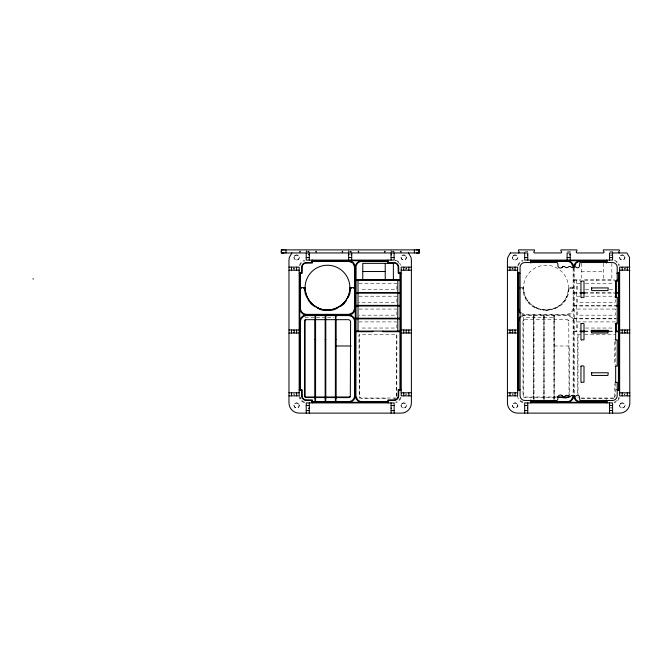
<?xml version="1.0" encoding="UTF-8"?>
<svg xmlns="http://www.w3.org/2000/svg" width="663" height="663" viewBox="0 0 663 663"><rect width="100%" height="100%" fill="white"/><g stroke="black" fill="none" stroke-linecap="round" stroke-linejoin="round"><path stroke-width="0.5" stroke-dasharray="3.31 2.49" d="M396.789 396.457L396.905 334.765L358.956 334.765L359.363 397.154L362.006 398.629L386.662 398.629M569.045 395.513L568.771 320.635L566.948 319.665L525.03 319.665L523.513 320.246L522.933 321.762L523.024 396.184A1.881 1.881 0 0 0 524.358 397.518L556.729 397.609M543.892 310.417L543.967 309.812M568.97 288.248C568.796 317.403 523.182 317.403 523.008 288.248M573.744 308.494C573.727 311.941 570.702 314.958 567.263 314.975L524.723 314.975L521.532 314.105M611.593 254.857L610.557 254.99M395.687 260.907L395.844 260.319L394.891 260.186M315.24 251.981L315.978 251.418M357.664 251.981L358.401 251.418M400.087 251.981L400.825 251.418M536.417 308.419L536.657 307.856M532.779 306.314L533.151 305.825M614.493 397.759L615.363 395.579L615.363 383.214M293.709 269.335L294.074 268.159M512.168 269.335L512.532 268.159M527.309 300.845L527.798 300.472M406.651 393.673L406.286 394.841M625.11 393.673L624.753 394.841M525.212 297.206L525.776 296.974M521.532 315.845L524.723 314.975M523.289 315.779L520.604 317.337A6 6 0 0 1 523.289 315.779L567.221 315.588L570.139 316.384L572.335 318.58L573.13 321.497L573.13 395.778M395.43 398.223L393.855 398.629M613.888 398.223L580.465 398.629M523.024 288.322L523.629 287.634L519.875 287.634M545.914 310.682L548.094 310.417L548.011 309.812M306.223 251.418L309.281 251.418L309.281 251.981M348.647 251.418L351.713 251.418L351.713 251.981M391.079 251.418L394.137 251.418L394.137 251.981M610.557 255.495L612.595 255.495M581.236 271.515L603.678 271.515M573.744 279.678L580.498 279.678M584.6 279.678L614.328 279.678M573.744 280.292L580.564 280.292M584.6 280.292L616.267 280.292M358.998 283.35L396.864 283.35L396.864 289.474L359.992 289.474M580.448 283.35L577.456 283.35L577.456 289.474L580.448 289.474M585.429 283.35L614.328 283.35M573.13 287.634L568.357 287.634C568.937 316.384 523.845 316.997 523.629 288.239L521.914 288.248L521.914 287.634M573.13 288.248L568.357 288.248L568.962 288.322M585.429 289.474L590.41 289.474M609.338 289.474L614.328 289.474M573.13 290.286L573.744 290.286M573.744 292.532L580.564 292.532M584.6 292.532L614.328 292.532M573.744 293.145L580.564 293.145M584.6 293.145L616.267 293.145M573.13 295.391L573.744 295.391M358.998 296.204L396.864 296.204L396.864 302.328L358.998 302.328M580.448 296.204L577.456 296.204L577.456 302.328L615.322 302.328L615.322 299.262M585.429 296.204L615.322 296.204M573.13 300.488L573.744 300.488M573.744 305.386L616.267 305.386M573.13 305.585L573.744 305.585M573.744 305.999L616.267 305.999M358.998 309.057L396.864 309.057L396.864 315.182L358.998 315.182M533.433 316.607L534.038 316.607M543.635 316.607L544.24 316.607M553.837 316.607L554.442 316.607M305.071 317.42L314.254 317.42M316.292 317.42L325.475 317.42M327.522 317.42L333.638 317.42M573.744 318.24L616.267 318.24M533.433 318.646L534.038 318.646M543.635 318.646L544.24 318.646M553.837 318.646L554.442 318.646M573.744 318.853L616.267 318.853M358.998 321.911L396.864 321.911L396.864 328.036L359.992 328.036M615.322 321.911L577.456 321.911L577.456 328.036L580.448 328.036M573.13 328.036L573.744 328.036M585.429 328.036L614.328 328.036M573.744 331.094L580.564 331.094M584.6 331.094L590.377 331.094M609.123 331.094L614.419 331.094M573.744 331.707L580.498 331.707M584.6 331.707L590.377 331.707M609.198 331.707L614.328 331.707M580.49 334.765L577.415 334.765L577.415 393.515M584.592 334.765L615.363 334.765M533.433 339.522L534.038 339.522M543.635 339.522L544.24 339.522M553.837 339.522L554.442 339.522M554.135 345.987L569.65 345.987L569.65 394.957M573.13 348.44L573.744 348.44M573.744 352.111L574.349 352.111M573.13 368.843L573.744 368.843M573.744 372.515L574.349 372.515M573.13 389.247L573.744 389.247M557.243 396.996L523.53 396.996L523.53 317.42L554.135 317.42L554.135 396.996M396.275 398.015L359.553 398.015L359.553 334.765M581.07 398.015L614.734 398.015L614.734 383.736M533.433 398.629L534.038 398.629M543.635 398.629L544.24 398.629M553.837 398.629L554.442 398.629M610.557 407.505L612.595 407.505M610.557 408.018L611.593 408.143M384.954 251.418L385.692 251.981M342.531 251.418L343.268 251.981M300.107 251.418L300.845 251.981M567.263 314.975C570.702 314.991 573.727 318.008 573.744 321.456M566.21 296.974L566.774 297.206M615.745 261.57L617.112 262.623M625.11 269.335L624.753 268.159M564.188 300.472L564.669 300.845M520.604 312.613L524.764 314.361L567.221 314.361L571.382 312.613L573.13 308.452L573.13 267.222M397.286 261.57L398.654 262.623L400.369 265.59M406.651 269.335L406.286 268.159M512.168 393.673L512.532 394.841M293.709 393.673L294.074 394.841M558.834 305.825L559.207 306.314M577.821 397.154L578.285 397.759M618.165 263.998L618.828 265.59M555.329 307.856L555.561 308.419M300.588 397.253L301.193 398.703M517.629 395.861L517.853 397.576A7.235 7.235 0 0 0 522.974 402.69M299.17 395.861L299.394 397.576A7.235 7.235 0 0 0 304.516 402.69M625.259 267.139L625.259 269.186M624.239 268.159L624.239 270.206M624.239 393.822L624.239 395.861M615.363 340.948L615.363 364.658M614.734 341.909L614.734 364.352M612.595 251.981L612.595 251.418L609.537 251.418L609.537 251.981M611.841 263.352L611.841 279.678M603.678 263.352L603.678 279.678M596.385 279.678L596.385 280.292M596.385 292.532L596.385 293.145M596.385 305.386L596.385 305.999M596.385 318.24L596.385 318.853M581.236 263.352L581.236 279.678M578.012 334.765L578.012 398.015M576.479 280.292L576.479 292.532M576.479 293.145L576.479 305.386M576.479 305.999L576.479 318.24M576.479 318.853L576.479 331.094M574.349 268.25L574.349 395.778M573.744 267.181L573.744 395.819M572.111 287.634L572.111 288.248M570.172 251.981L570.172 251.418L567.105 251.418L567.105 251.981M570.072 287.634L570.072 288.248M554.442 314.975L554.442 400.667M553.837 314.975L553.837 400.667M551.094 314.361L551.094 314.975M544.24 314.975L544.24 400.667M543.933 317.42L543.933 396.996M543.635 314.975L543.635 400.667M540.892 314.361L540.892 314.975M534.038 314.975L534.038 400.667M533.732 317.42L533.732 396.996M533.433 314.975L533.433 400.667M527.748 251.981L527.748 251.418L524.682 251.418L524.682 251.981M513.038 268.159L513.038 270.206M513.038 393.822L513.038 395.861M512.018 267.139L512.018 269.186M406.8 267.139L406.8 269.186M405.781 268.159L405.781 270.206M405.781 393.822L405.781 395.861M401.339 250.904L401.339 252.951M400.825 250.904L400.825 252.951M396.275 334.765L396.275 395.977M393.118 250.904L393.118 252.951M391.079 249.885L391.079 252.951M384.954 250.904L384.954 252.951M384.441 250.904L384.441 252.951M358.915 250.904L358.915 252.951M358.401 250.904L358.401 252.951M350.694 250.904L350.694 252.951M348.647 249.885L348.647 252.951M342.531 250.904L342.531 252.951M342.017 250.904L342.017 252.951M316.483 250.904L316.483 252.951M315.978 250.904L315.978 252.951M308.262 250.904L308.262 252.951M306.223 249.885L306.223 252.951M300.107 250.904L300.107 252.951M299.593 250.904L299.593 252.951M294.579 268.159L294.579 270.206M294.579 393.822L294.579 395.861M293.56 267.139L293.56 269.186M395.844 260.319A7.235 7.235 0 0 1 400.966 265.432M299.394 265.432A7.235 7.235 0 0 1 304.516 260.319M400.966 397.576A7.235 7.235 0 0 1 395.844 402.69M614.311 260.319A7.235 7.235 0 0 1 619.424 265.432M517.853 265.432A7.235 7.235 0 0 1 522.974 260.319M619.424 397.576A7.235 7.235 0 0 1 614.311 402.69M518.449 265.59A6.613 6.613 0 0 1 523.132 260.907M523.132 402.093A6.613 6.613 0 0 1 519.112 399.01M618.828 397.41A6.613 6.613 0 0 1 618.165 399.01M617.112 400.377A6.613 6.613 0 0 1 614.145 402.093M523.024 321.091A1.881 1.881 0 0 1 524.358 319.757M567.627 319.757A1.881 1.881 0 0 1 568.962 321.091M304.673 402.093A6.613 6.613 0 0 1 301.706 400.377M300.654 399.01A6.613 6.613 0 0 1 299.991 397.41M299.991 265.59A6.613 6.613 0 0 1 304.673 260.907M400.369 397.41A6.613 6.613 0 0 1 395.687 402.093M293.709 257.368C294.115 260.949 299.054 261.089 299.552 257.401C298.806 254.128 294.488 254.095 293.709 257.368M293.709 405.317C294.123 408.88 299.054 409.054 299.552 405.342C298.814 402.06 294.496 402.043 293.709 405.317M400.842 257.368C401.289 260.874 405.913 261.056 406.684 257.667C406.204 254.161 401.637 253.97 400.842 257.368M400.825 405.325C401.239 408.889 406.17 409.063 406.668 405.358C405.93 402.068 401.612 402.051 400.825 405.325M512.168 257.368C512.582 260.832 517.223 261.114 518.01 257.667C517.571 254.12 512.897 254.004 512.168 257.368M512.168 405.317C512.59 408.764 517.223 409.088 518.01 405.607C517.579 402.051 512.897 401.952 512.168 405.317M619.3 257.368C619.714 260.949 624.645 261.089 625.143 257.401C624.397 254.128 620.087 254.095 619.3 257.368M619.283 405.325C619.706 408.831 624.463 409.079 625.143 405.491C624.538 402.076 620.046 401.993 619.283 405.325M295.134 255.578L294.679 256.026A2.445 2.445 0 0 0 298.093 259.482L298.549 259.034A2.445 2.445 0 0 0 295.134 255.578M513.593 255.578L513.137 256.026A2.445 2.445 0 0 0 516.552 259.482L517.007 259.034A2.445 2.445 0 0 0 513.593 255.578M402.267 403.518L401.811 403.966A2.445 2.445 0 0 0 405.226 407.422L405.681 406.974A2.445 2.445 0 0 0 402.267 403.518M620.725 403.518L620.27 403.966A2.445 2.445 0 0 0 623.684 407.422L624.14 406.974A2.445 2.445 0 0 0 620.725 403.518M615.322 309.057L577.456 309.057L577.456 315.182L615.322 315.182L615.322 309.057M624.14 256.026L623.684 255.578A2.445 2.445 0 0 0 620.27 259.034L620.725 259.482A2.445 2.445 0 0 0 624.14 256.026M405.681 256.026L405.226 255.578A2.445 2.445 0 0 0 401.811 259.034L402.267 259.482A2.445 2.445 0 0 0 405.681 256.026M517.007 403.966L516.552 403.518A2.445 2.445 0 0 0 513.137 406.974L513.593 407.422A2.445 2.445 0 0 0 517.007 403.966M298.549 403.966L298.093 403.518A2.445 2.445 0 0 0 294.679 406.974L295.134 407.422A2.445 2.445 0 0 0 298.549 403.966M534.768 307.068A22.443 22.443 0 0 0 568.431 287.634A22.443 22.443 0 0 0 534.768 268.2A22.443 22.443 0 0 0 534.768 307.068"/><path stroke-width="0.99" d="M293.56 330.481C294.438 328.268 294.438 334.732 293.56 332.519M299.784 321.456C299.8 318.008 302.817 314.991 306.265 314.975L348.796 314.975C352.244 314.991 355.269 318.008 355.277 321.456M309.281 408.018L308.643 408.507M325.508 309.812L325.425 310.417L321.563 309.911L317.958 308.419L318.199 307.856M348.647 254.99L349.028 254.493M350.512 288.248L349.807 293.601L348.315 297.206L347.752 296.974M348.796 402.3C352.244 402.284 355.269 399.267 355.277 395.819L355.277 267.181C355.293 263.733 358.318 260.716 361.766 260.7M355.277 308.494C355.269 311.941 352.244 314.958 348.796 314.975M391.079 254.99L391.452 254.493M406.8 332.519C405.922 334.732 405.922 328.268 406.8 330.481M512.018 330.481C512.897 328.268 512.897 334.732 512.018 332.519M518.242 321.456L519.112 318.265L520.165 316.897M527.748 408.018L527.367 408.507M574.349 267.222L576.097 263.062L578.791 261.504L607.474 261.313M569.045 395.513C568.15 400.303 560.666 396.225 557.749 397.609M573.13 395.778L571.382 399.946L568.688 401.496L530.98 401.687M625.259 332.519C624.38 334.732 624.38 328.268 625.259 330.481M519.651 318.58L518.856 321.497L518.856 390.623M562.183 267.297L562.705 266.708A1.707 1.707 0 0 1 564.901 266.891A2.553 2.553 0 0 0 568.506 266.891A1.931 1.931 0 0 1 571.075 267.04A2.039 2.039 0 0 0 573.959 267.04A1.931 1.931 0 0 1 576.321 267.313A1.84 1.84 0 0 0 579.454 266.012L579.86 262.54L612.438 262.54A4.765 4.765 0 0 1 617.203 267.305L617.203 281.427C616.665 280.979 614.22 280.789 615.67 281.932L615.67 296.792C614.22 297.936 616.665 297.745 617.203 297.297L617.203 323.851C616.665 323.403 614.22 323.221 615.67 324.364L615.67 339.216C614.22 340.359 616.665 340.169 617.203 339.721L617.203 366.274C616.665 365.827 614.22 365.644 615.67 366.788L615.67 381.639C614.22 382.783 616.665 382.592 617.203 382.145L617.203 395.703A4.765 4.765 0 0 1 612.438 400.469L579.86 400.469L579.454 396.988A1.84 1.84 0 0 0 576.321 395.687A1.931 1.931 0 0 1 573.959 395.96A2.039 2.039 0 0 0 571.075 395.96A1.931 1.931 0 0 1 568.506 396.109A2.553 2.553 0 0 0 564.901 396.109A1.707 1.707 0 0 1 562.705 396.3L562.183 395.703A2.553 2.553 0 0 0 557.823 397.51A3.017 3.017 0 0 1 557.086 400.469L524.847 400.469A4.765 4.765 0 0 1 520.082 395.703L520.082 267.305A4.765 4.765 0 0 1 524.847 262.54L557.086 262.54A3.017 3.017 0 0 1 557.823 265.498A2.553 2.553 0 0 0 562.183 267.297L562.522 266.858M291.902 252.951L289.317 257.451L288.969 260.087L288.969 402.913A10.202 10.202 0 0 0 299.17 413.115L401.19 413.115A10.202 10.202 0 0 0 411.391 402.913L411.391 260.087L411.043 257.451L408.458 252.951M314.693 305.825L314.32 306.314L311.229 303.944L307.988 299.726M510.361 252.951L507.775 257.451L507.427 260.087L507.427 402.913A10.202 10.202 0 0 0 517.629 413.115L619.648 413.115A10.202 10.202 0 0 0 629.85 402.913L629.502 257.451L626.916 252.951L609.537 252.951L609.537 260.087M308.85 300.845L309.339 300.472M307.317 296.974L306.745 297.206L305.253 293.601L304.549 288.248M308.643 254.493L309.281 254.99M351.067 254.493L351.713 254.99M518.565 252.951C520.546 252.354 517.67 250.987 518.565 249.885L534.436 249.885C535.331 250.987 532.447 252.354 534.436 252.951L560.989 252.951C562.978 252.354 560.094 250.987 560.989 249.885L576.86 249.885C577.755 250.987 574.879 252.354 576.86 252.951L603.413 252.951C605.402 252.354 602.518 250.987 603.413 249.885L619.283 249.885C620.178 250.987 617.303 252.354 619.283 252.951M304.557 288.322L305.171 287.634L300.397 287.634M580.224 260.7C576.777 260.716 573.752 263.733 573.744 267.181C573.727 263.733 570.702 260.716 567.263 260.7M567.263 402.3C570.702 402.284 573.727 399.267 573.744 395.819C573.752 399.267 576.777 402.284 580.224 402.3M284.178 249.885C280.176 248.476 280.176 254.393 284.178 252.951M416.182 249.885L417.508 249.885M416.182 252.951L417.765 252.943M281.22 249.885L419.14 249.885L419.033 252.951M281.22 252.951L419.14 252.951L418.021 252.943M510.319 252.951L527.748 252.951L527.748 260.087M306.223 257.542L309.281 257.542M348.647 257.542L351.713 257.542M391.079 257.542L394.137 257.542M524.682 257.542L527.748 257.542M567.105 257.542L570.172 257.542M609.537 257.542L612.595 257.542M311.428 260.7L388.029 260.7M530.798 260.7L607.391 260.7M311.486 261.313L348.763 261.313L352.923 263.062L354.672 267.222L354.672 308.452L352.923 312.613L348.763 314.361L306.306 314.361L303.389 313.566L301.193 311.37L300.397 308.452L300.397 272.377M388.004 261.313L360.332 261.504L357.639 263.062L356.089 265.747L355.89 395.778L357.639 399.946L360.332 401.496L388.128 401.687L388.128 402.3M530.98 261.313L568.688 261.504L571.382 263.062L573.13 267.222M312.348 262.54L306.389 262.54A4.765 4.765 0 0 0 301.624 267.305L301.624 273.264M388.012 262.54L393.971 262.54A4.765 4.765 0 0 1 398.736 267.305L398.736 273.264M288.969 267.139L299.17 267.139L299.17 395.861L288.969 395.861M411.391 267.139L401.19 267.139L401.19 395.861L411.391 395.861M507.427 267.139L517.629 267.139L517.629 395.861L507.427 395.861M629.85 267.139L619.648 267.139L619.648 395.861L629.85 395.861M288.969 270.206L299.17 270.206M401.19 270.206L411.391 270.206M507.427 270.206L517.629 270.206M619.648 270.206L629.85 270.206M362.777 271.515L385.22 271.515M299.17 273.264L302.129 273.264L302.278 266.203A4.251 4.251 0 0 1 305.287 263.194L312.348 263.045L312.348 260.087M401.19 273.264L398.231 273.264L398.082 266.203A4.251 4.251 0 0 0 395.073 263.194L388.012 263.045L388.012 260.087M517.629 273.264L520.082 273.264M616.689 273.264L619.648 273.264M355.89 279.678L399.963 279.678M618.422 279.678L619.035 279.678M355.89 280.292L399.963 280.292M616.424 280.292L619.035 280.292M354.672 287.634L349.898 287.634A22.443 22.443 0 0 1 316.309 307.068C309.762 303.099 305.353 295.947 305.171 288.239L303.455 288.248L303.455 287.634M518.856 287.634L519.875 287.634L519.875 288.248L518.856 288.248M300.397 288.248L301.416 288.248L301.416 287.634M354.672 288.248L353.652 288.248L353.652 287.634M299.784 290.286L300.397 290.286M354.672 290.286L355.277 290.286M355.89 292.532L399.963 292.532M580.498 292.532L584.642 292.532M615.347 292.532L619.035 292.532M355.89 293.145L399.963 293.145M580.498 293.145L584.642 293.145M615.347 293.145L619.035 293.145M299.784 295.391L300.397 295.391M354.672 295.391L355.277 295.391M299.784 300.488L300.397 300.488M354.672 300.488L355.277 300.488M355.89 305.386L399.963 305.386M616.424 305.386L619.035 305.386M299.784 305.585L300.397 305.585M354.672 305.585L355.277 305.585M355.89 305.999L399.963 305.999M616.424 305.999L619.035 305.999M355.277 318.24L399.963 318.24M618.422 318.24L619.035 318.24M355.277 318.853L399.963 318.853M618.422 318.853L619.035 318.853M299.784 328.036L300.397 328.036M354.672 328.036L355.277 328.036M288.969 329.975L299.17 329.975M401.19 329.975L411.391 329.975M507.427 329.975L517.629 329.975M619.648 329.975L629.85 329.975M355.89 331.094L399.963 331.094M580.498 331.094L584.642 331.094M590.75 331.094L608.178 331.094M615.347 331.094L619.035 331.094M355.89 331.707L372.83 331.707L372.83 331.094M399.963 331.707L383.032 331.707L383.032 331.094M580.498 331.707L584.6 331.707M591.777 331.707L608.178 331.707M615.347 331.707L618.422 331.707M288.969 333.033L299.17 333.033M401.19 333.033L411.391 333.033M507.427 333.033L517.629 333.033M619.648 333.033L629.85 333.033M314.966 339.522L315.58 339.522M325.168 339.522L325.782 339.522M335.37 339.522L335.984 339.522M335.677 345.987L351.183 345.987M299.784 348.44L300.397 348.44M354.672 348.44L355.277 348.44M618.422 352.111L619.035 352.111M299.784 368.843L300.397 368.843M354.672 368.843L355.277 368.843M618.422 372.515L619.035 372.515M299.784 389.247L300.397 389.247M354.672 389.247L355.277 389.247M299.17 389.736L302.129 389.736L302.278 396.797A4.251 4.251 0 0 0 305.287 399.806L312.348 399.955L312.348 402.913M401.19 389.736L398.231 389.736L398.082 396.797A4.251 4.251 0 0 1 395.073 399.806L388.012 399.955L388.012 402.913M517.629 389.736L520.082 389.736M616.689 389.736L619.648 389.736M288.969 392.803L299.17 392.803M401.19 392.803L411.391 392.803M507.427 392.803L517.629 392.803M619.648 392.803L629.85 392.803M350.155 396.996L305.071 396.996L305.071 319.491M557.243 396.996L569.65 396.996M314.966 398.629L315.58 398.629M325.168 398.629L325.782 398.629M335.37 398.629L335.984 398.629M312.348 400.469L306.389 400.469A4.765 4.765 0 0 1 301.624 395.703L301.624 389.736M388.012 400.469L393.971 400.469A4.765 4.765 0 0 0 398.736 395.703L398.736 389.736M533.433 400.667L534.038 400.667M543.635 400.667L544.24 400.667M553.837 400.667L554.442 400.667M311.486 401.687L348.763 401.687L351.68 400.9L353.876 398.703L354.672 395.778L354.672 321.497L353.876 318.58L351.68 316.384L348.763 315.588L306.306 315.588L303.389 316.384L301.193 318.58L300.397 321.497L300.397 390.623M607.474 401.687L578.791 401.496L576.097 399.946L574.349 395.778M311.428 402.3L388.029 402.3M530.798 402.3L607.391 402.3M306.223 405.466L309.281 405.466M391.079 405.466L394.137 405.466M524.682 405.466L527.748 405.466M609.537 405.466L612.595 405.466M306.223 410.563L309.281 410.563M391.079 410.563L394.137 410.563M524.682 410.563L527.748 410.563M609.537 410.563L612.595 410.563M418.021 249.885L419.14 249.885M348.796 260.7C352.244 260.716 355.269 263.733 355.277 267.181M350.503 288.322L349.898 287.634A22.443 22.443 0 0 0 316.309 268.2A22.443 22.443 0 0 0 316.309 307.068C330.174 315.646 350.081 304.59 349.898 288.239L351.614 288.248L351.614 287.634M306.265 314.975C302.817 314.958 299.8 311.941 299.784 308.494M361.766 402.3C358.318 402.284 355.293 399.267 355.277 395.819M569.79 254.493L570.172 254.99M527.367 254.493L527.748 254.99M391.452 408.507L391.079 408.018M345.73 300.472L346.21 300.845L343.84 303.944L340.749 306.314L340.376 305.825M520.165 313.052L519.112 311.685L518.242 308.494M562.183 395.703L562.522 396.142M519.651 311.37L518.856 308.452L518.856 272.377M336.87 307.856L337.102 308.419L333.497 309.911L329.635 310.417L329.552 309.812M627.297 267.139L627.297 270.206M627.297 329.975L627.297 333.033M627.297 392.803L627.297 395.861M622.201 267.139L622.201 270.206M622.201 329.975L622.201 333.033M622.201 392.803L622.201 395.861M619.035 272.327L619.035 390.673M618.422 272.369L618.422 390.64M616.267 280.292L616.267 292.532M616.267 293.145L616.267 297.223M616.267 322.931L616.267 331.094M612.595 252.951L612.595 260.087L524.682 260.087L524.682 252.951M612.595 413.115L612.595 402.913L524.682 402.913L524.682 413.115M609.537 402.913L609.537 413.115M606.471 260.087L606.471 263.045M606.471 399.955L606.471 402.913M601.49 401.687L601.49 402.3M596.385 260.7L596.385 261.313M596.385 401.687L596.385 402.3M591.288 401.687L591.288 402.3M586.183 401.687L586.183 402.3M570.172 260.087L570.172 252.951L567.105 252.951L567.105 260.087M530.806 260.087L530.806 263.045M530.806 399.955L530.806 402.913M527.748 402.913L527.748 413.115M518.242 272.327L518.242 390.673M515.076 267.139L515.076 270.206M515.076 329.975L515.076 333.033M515.076 392.803L515.076 395.861M509.98 267.139L509.98 270.206M509.98 329.975L509.98 333.033M509.98 392.803L509.98 395.861M418.966 249.885L418.892 252.951M418.817 249.885L418.817 252.951M418.743 249.885L418.743 252.951M414.375 249.885L414.375 252.951M408.839 267.139L408.839 270.206M408.839 329.975L408.839 333.033M408.839 392.803L408.839 395.861M403.742 267.139L403.742 270.206M403.742 329.975L403.742 333.033M403.742 392.803L403.742 395.861M400.576 272.327L400.576 390.673M399.963 272.369L399.963 390.64M397.808 280.292L397.808 292.532M397.808 293.145L397.808 305.386M397.808 305.999L397.808 318.24M397.808 318.853L397.808 331.094M394.137 252.951L394.137 260.087L306.223 260.087L306.223 252.951M394.137 413.115L394.137 402.913L306.223 402.913L306.223 413.115M393.374 279.678L393.374 263.352L362.777 263.352L362.777 279.678M391.079 252.951L391.079 260.087M391.079 402.913L391.079 413.115M385.22 263.352L385.22 279.678M383.032 401.687L383.032 402.3M377.927 260.7L377.927 261.313M377.927 401.687L377.927 402.3M372.83 401.687L372.83 402.3M367.725 401.687L367.725 402.3M358.02 280.292L358.02 292.532M358.02 293.145L358.02 305.386M358.02 305.999L358.02 318.24M358.02 318.853L358.02 331.094M351.713 252.951L351.713 260.087M348.647 252.951L348.647 260.087M335.984 319.641L335.984 400.667L335.37 400.667L335.37 319.641M335.677 319.491L335.677 396.996M325.782 319.641L325.782 400.667L325.168 400.667L325.168 319.641M325.475 319.491L325.475 396.996M315.58 319.641L315.58 400.667L314.966 400.667L314.966 319.641M315.273 319.491L315.273 396.996M309.281 252.951L309.281 260.087M309.281 402.913L309.281 413.115M299.784 272.327L299.784 390.673M296.618 267.139L296.618 270.206M296.618 329.975L296.618 333.033M296.618 392.803L296.618 395.861M291.521 267.139L291.521 270.206M291.521 329.975L291.521 333.033M291.521 392.803L291.521 395.861M285.985 249.885L285.985 252.951M281.394 249.885L281.327 252.951M33.15 278.551L33.15 279.164M304.566 321.091L304.566 396.184A1.881 1.881 0 0 0 305.9 397.518L348.489 397.609L350.313 396.64L350.586 321.762L350.014 320.246L348.489 319.665L306.571 319.665L305.444 319.947L304.566 321.091M580.97 281.294L580.954 297.297L581.468 297.811L581.973 297.297L583.995 297.43L584.012 281.427C583.258 280.764 581.89 281.037 580.97 281.294M580.97 323.718L580.954 339.721L581.468 340.235L581.973 339.721L583.995 339.854L584.012 323.851C583.258 323.196 581.89 323.461 580.97 323.718M580.97 366.142L580.954 382.145L581.468 382.659L581.973 382.145L583.995 382.278L584.012 366.274C583.258 365.62 581.89 365.885 580.97 366.142M591.413 287.924C592.432 288.853 590.841 289.938 591.91 290.609L607.913 290.593L608.269 287.924L591.413 287.924M591.413 330.348C592.432 331.285 590.841 332.362 591.91 333.033L607.913 333.017L608.269 330.348L591.413 330.348M591.413 372.772C592.432 373.708 590.841 374.786 591.91 375.457L607.913 375.44L608.269 372.772L591.413 372.772M315.58 316.607L314.966 316.607L314.966 318.646L315.58 318.646L315.58 316.607M325.782 316.607L325.168 316.607L325.168 318.646L325.782 318.646L325.782 316.607M335.984 316.607L335.37 316.607L335.37 318.646L335.984 318.646L335.984 316.607"/></g></svg>
